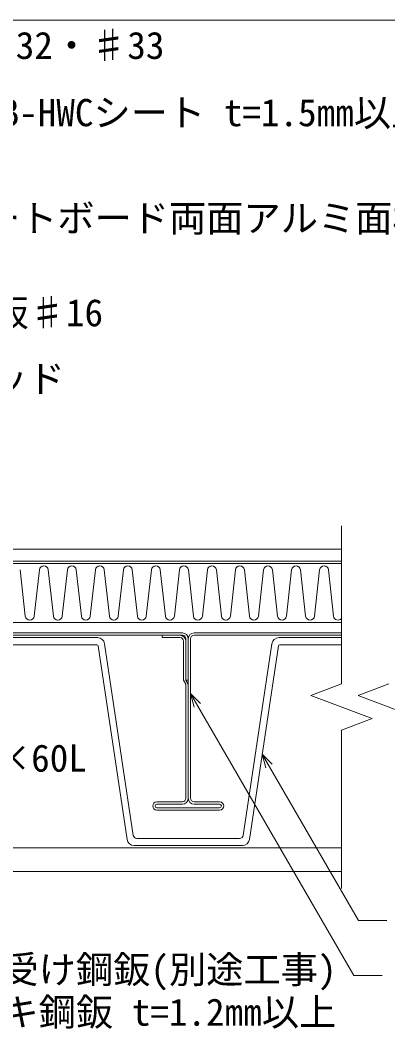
# Model space of a CAD drawing. Units: millimetres, scale not verified. Extents: x -840 to 840, y -594 to 594.
# Drawn here: x -129 to 26.3, y -344.5 to 82.5 of the extents above; entities that cross this region are included whole.
import ezdxf
from ezdxf.enums import TextEntityAlignment as Align

# ---------------------------------------------------------------- set-up
doc = ezdxf.new("R2010")
doc.units = ezdxf.units.MM
doc.header["$LTSCALE"] = 2
for name, color, linetype, lineweight in [('0-2_断熱材', 4, 'Continuous', 9), ('0-3_躯体', 7, 'Continuous', 9), ('0-6_文字', 5, 'Continuous', 9), ('0-A_鋼材(受け鋼鈑)', 7, 'Continuous', 9), ('0-E_IBｼｰﾄ', 7, 'Continuous', 9), ('1-0_寸法線', 7, 'Continuous', 9), ('1-3_破断線', 7, 'Continuous', 9)]:
    doc.layers.add(name, color=color, linetype=linetype, lineweight=lineweight)
doc.styles.add('ＭＳ ゴシック', font='')
doc.styles.get('ＭＳ ゴシック').set_extended_font_data('MS Gothic')

msp = doc.modelspace()

# ---------------------------------------------------------------- linework, layer by layer
at = {"layer": '0-2_断熱材', "color": 7}
for p, q in [((-328.315, -147.454), (6.767, -147.454)), ((6.767, -172.454), (-192.315, -172.454))]:
    msp.add_line(p, q, dxfattribs=at)
at = {"layer": '0-2_断熱材'}
for p, q in [((-129.023, -150.176), (-126.856, -169.733)), ((-120.933, -150.176), (-123.1, -169.733)), ((-117.177, -150.176), (-115.01, -169.733)), ((-109.087, -150.176), (-111.255, -169.733)), ((-105.332, -150.176), (-103.165, -169.733)), ((-97.242, -150.176), (-99.409, -169.733)), ((-93.486, -150.176), (-91.319, -169.733)), ((-85.396, -150.176), (-87.563, -169.733)), ((-81.641, -150.176), (-79.473, -169.733)), ((-73.551, -150.176), (-75.718, -169.733)), ((-69.795, -150.176), (-67.628, -169.733)), ((-61.705, -150.176), (-63.872, -169.733)), ((-57.949, -150.176), (-55.782, -169.733)), ((-49.859, -150.176), (-52.026, -169.733)), ((-46.104, -150.176), (-43.937, -169.733)), ((-38.014, -150.176), (-40.181, -169.733)), ((-34.258, -150.176), (-32.091, -169.733)), ((-26.168, -150.176), (-28.335, -169.733)), ((-22.412, -150.176), (-20.245, -169.733)), ((-14.323, -150.176), (-16.49, -169.733)), ((-10.567, -150.176), (-8.4, -169.733)), ((-2.477, -150.176), (-4.644, -169.733)), ((1.279, -150.176), (3.446, -169.733))]:
    msp.add_line(p, q, dxfattribs=at)
for centre, start, end in [((-119.055, -150.352), 5.35135, 174.64865), ((-107.21, -150.352), 5.35135, 174.64865), ((-95.364, -150.352), 5.35135, 174.64865), ((-83.518, -150.352), 5.35135, 174.64865), ((-71.673, -150.352), 5.35135, 174.64865), ((-59.827, -150.352), 5.35135, 174.64865), ((-47.982, -150.352), 5.35135, 174.64865), ((-36.136, -150.352), 5.35135, 174.64865), ((-24.29, -150.352), 5.35135, 174.64865), ((-12.445, -150.352), 5.35135, 174.64865), ((-0.599, -150.352), 5.35135, 174.64865), ((-124.978, -169.557), 185.35135, 354.64865), ((-113.132, -169.557), 185.35135, 354.64865), ((-101.287, -169.557), 185.35135, 354.64865), ((-89.441, -169.557), 185.35135, 354.64865), ((-77.596, -169.557), 185.35135, 354.64865), ((-65.75, -169.557), 185.35135, 354.64865), ((-53.904, -169.557), 185.35135, 354.64865), ((-42.059, -169.557), 185.35135, 354.64865), ((-30.213, -169.557), 185.35135, 354.64865), ((-18.367, -169.557), 185.35135, 354.64865), ((-6.522, -169.557), 185.35135, 354.64865), ((5.324, -169.557), 185.35135, 319.91317)]:
    msp.add_arc(centre, 1.886, start, end, dxfattribs=at)
at = {"layer": '0-3_躯体'}
for p, q in [((-139.315, -267.854), (6.767, -267.854)), ((-139.315, -277.854), (6.767, -277.854))]:
    msp.add_line(p, q, dxfattribs=at)
at = {"layer": '0-A_鋼材(受け鋼鈑)'}
for p, q in [((-262.492, -176.854), (-60.492, -176.854)), ((-60.492, -177.854), (-262.492, -177.854)), ((-96.297, -178.854), (-226.686, -178.854)), ((-61.492, -177.854), (-68.992, -177.854)), ((-68.992, -178.854), (-68.992, -177.854)), ((-68.992, -178.854), (-61.492, -178.854)), ((-55.492, -176.854), (6.767, -176.854)), ((6.767, -177.854), (-55.492, -177.854)), ((6.767, -178.854), (-19.686, -178.854)), ((-226.384, -181.854), (-96.599, -181.854)), ((-96.105, -182.28), (-83.853, -264.283)), ((-81.208, -262.547), (-93.33, -181.411)), ((-59.992, -180.354), (-59.992, -196.854)), ((-58.992, -179.354), (-58.992, -180.354)), ((-58.992, -180.354), (-58.992, -196.854)), ((-57.992, -246.854), (-57.992, -179.354)), ((-56.992, -179.354), (-56.992, -246.854)), ((-22.653, -181.411), (-34.775, -262.547)), ((-32.124, -264.24), (-19.878, -182.28)), ((-19.384, -181.854), (6.767, -181.854)), ((-59.992, -196.854), (-58.992, -198.586)), ((-58.992, -196.854), (-57.992, -196.854)), ((-58.992, -196.854), (-57.992, -198.586)), ((-58.992, -198.586), (-58.992, -246.854)), ((-71.242, -248.354), (-60.492, -248.354)), ((-60.492, -249.354), (-71.242, -249.354)), ((-71.242, -250.854), (-44.742, -250.854)), ((-44.742, -251.854), (-71.242, -251.854)), ((-44.742, -248.354), (-55.492, -248.354)), ((-55.492, -249.354), (-44.742, -249.354)), ((-36.263, -263.854), (-79.72, -263.854)), ((-80.884, -266.854), (-35.099, -266.854))]:
    msp.add_line(p, q, dxfattribs=at)
for centre, radius, start, end in [((-96.297, -181.854), 3, 8.49728, 90), ((-61.492, -180.354), 2.5, 0, 90), ((-61.492, -180.354), 1.5, 0, 90), ((-60.492, -179.354), 2.5, 0, 90), ((-60.492, -179.354), 1.5, 0, 90), ((-55.492, -179.354), 2.5, 90, 180), ((-55.492, -179.354), 1.5, 90, 180), ((-19.686, -181.854), 3, 90, 171.50232), ((-96.599, -182.354), 0.5, 8.49728, 90), ((-19.384, -182.354), 0.5, 90, 171.50232), ((-60.492, -246.854), 1.5, 270, 0), ((-60.492, -246.854), 2.5, 270, 0), ((-55.492, -246.854), 2.5, 180, 270), ((-55.492, -246.854), 1.5, 180, 270), ((-71.242, -250.104), 1.75, 90, 270), ((-71.242, -250.104), 0.75, 90, 270), ((-44.742, -250.104), 1.75, 270, 90), ((-44.742, -250.104), 0.75, 270, 90), ((-80.884, -263.854), 3, 188.22236, 270), ((-79.72, -262.354), 1.5, 187.37968, 270), ((-36.263, -262.354), 1.5, 270, 352.61952), ((-35.099, -263.854), 3, 270, 352.61952)]:
    msp.add_arc(centre, radius, start, end, dxfattribs=at)
at = {"layer": '0-E_IBｼｰﾄ'}
for p, q in [((-230.218, -141.454), (6.767, -141.454)), ((-231.558, -146.454), (6.767, -146.454))]:
    msp.add_line(p, q, dxfattribs=at)
at = {"layer": '1-0_寸法線'}
for p, q in [((-302.315, 82.546), (89.78, 82.546)), ((-56.992, -202.539), (11.93, -321.916)), ((-26.734, -228.166), (13.93, -298.6)), ((13.93, -298.6), (25.93, -298.6)), ((11.93, -321.916), (23.93, -321.916))]:
    msp.add_line(p, q, dxfattribs=at)
for points in [[(-52.749, -206.782), (-56.992, -202.539), (-55.439, -208.335)], [(-22.492, -232.409), (-26.734, -228.166), (-25.181, -233.962)]]:
    msp.add_lwpolyline(points, dxfattribs=at)
at = {"layer": '1-3_破断線'}
for p, q in [((6.767, -198.388), (6.767, -131.454)), ((-6.171, -203.304), (6.767, -198.388)), ((13.829, -203.304), (26.767, -198.388)), ((-6.171, -203.304), (19.704, -213.137)), ((13.829, -203.304), (39.704, -213.137)), ((19.704, -213.137), (6.767, -218.053)), ((6.767, -284.986), (6.767, -218.053))]:
    msp.add_line(p, q, dxfattribs=at)

# ---------------------------------------------------------------- texts
at = {"layer": '0-6_文字', "color": 7, "style": 'ＭＳ ゴシック'}
for s, p in [('IB積層鋼板♯32・♯33', (-225.265, 62.654)), ('サンタックIB-HWCシート t=1.5㎜以上', (-223.862, 34.19)), ('イソシアヌレートボード両面アルミ面材付き', (-239.259, -10.479)), ('IB積層鋼板♯16', (-204.057, -50.501)), ('IBリキッド', (-188.779, -78.424)), ('TBビス φ7×60L', (-214.908, -239.045)), ('入り隅部受け鋼鈑(別途工事)', (-199.917, -328.593)), ('亜鉛メッキ鋼鈑 t=1.2㎜以上', (-199.917, -346.593))]:
    msp.add_text(s, height=11.54, dxfattribs=at).set_placement(p, align=Align.BOTTOM_LEFT)

doc.saveas('drawing.dxf')
